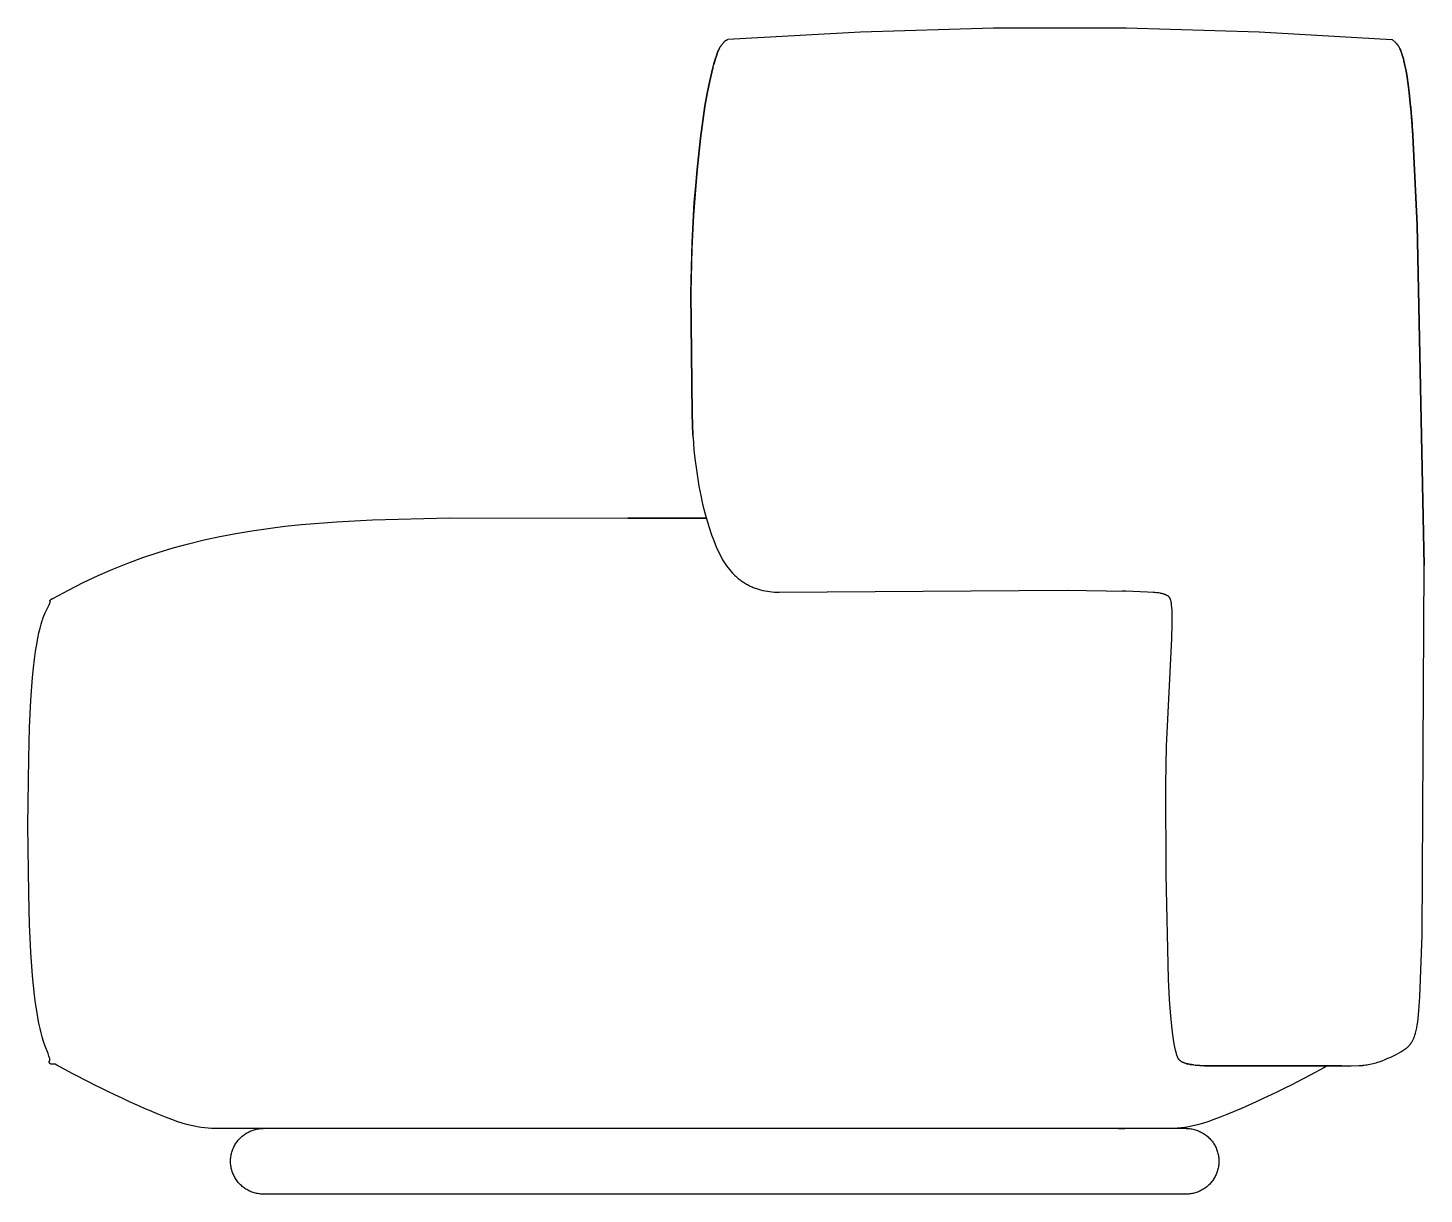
# Model space of a CAD drawing. Header units: centimetres. Extents: x -1250627 to 18037298, y -10106433 to 10878647.
# Drawn here: x 9563447 to 18037298, y -10106433 to -3024656 of the extents above; entities that cross this region are included whole.
import ezdxf

# ---------------------------------------------------------------- set-up
doc = ezdxf.new("R2010")
doc.units = ezdxf.units.CM
doc.header["$LTSCALE"] = 1000
doc.layers.add('Default', color=7, linetype='Continuous', lineweight=25)

# ---------------------------------------------------------------- blocks, each defined once
blk = doc.blocks.new('Gruppo-1')
at = {"layer": 'Default', "color": 7, "lineweight": 25}
for p, q in [((17872231, -3086524), (17872234, -3086524)), ((16395122, -6440264), (16260453, -6435667)), ((16371181, -6439139), (16371180, -6439139)), ((16428886, -6442479), (16395122, -6440264)), ((16439376, -6443424), (16428886, -6442479)), ((16450100, -6444581), (16439376, -6443424)), ((16460846, -6445988), (16450100, -6444581)), ((16471403, -6447685), (16460846, -6445988)), ((16476416, -6448630), (16471403, -6447685)), ((16481429, -6449683), (16476416, -6448630)), ((16485271, -6450576), (16481429, -6449683)), ((16489121, -6451557), (16485271, -6450576)), ((16492957, -6452633), (16489121, -6451557)), ((16496760, -6453813), (16492957, -6452633)), ((16498829, -6454508), (16496760, -6453813)), ((16500894, -6455244), (16498829, -6454508)), ((16502952, -6456023), (16500894, -6455244)), ((16504999, -6456848), (16502952, -6456023)), ((16507028, -6457721), (16504999, -6456848)), ((16509036, -6458644), (16507028, -6457721)), ((16511018, -6459619), (16509036, -6458644)), ((16512969, -6460649), (16511018, -6459619)), ((16514062, -6461260), (16512969, -6460649)), ((16515144, -6461891), (16514062, -6461260)), ((16516214, -6462542), (16515144, -6461891)), ((16517270, -6463213), (16516214, -6462542)), ((16518312, -6463905), (16517270, -6463213)), ((16519337, -6464618), (16518312, -6463905)), ((16520345, -6465351), (16519337, -6464618)), ((16521334, -6466106), (16520345, -6465351)), ((16520842, -6464317), (16520934, -6464398)), ((16522715, -6467223), (16521334, -6466106)), ((16523999, -6468339), (16522715, -6467223)), ((16525187, -6469444), (16523999, -6468339)), ((16526276, -6470529), (16525187, -6469444)), ((16527262, -6471581), (16526276, -6470529)), ((16528118, -6472559), (16527262, -6471581)), ((16528869, -6473470), (16528118, -6472559)), ((16529541, -6474347), (16528869, -6473470)), ((16529941, -6475057), (16529541, -6474347)), ((16529541, -6474347), (16529541, -6474347)), ((16529541, -6474347), (16529541, -6474347)), ((16530335, -6475790), (16529941, -6475057)), ((16530723, -6476547), (16530335, -6475790)), ((16531105, -6477328), (16530723, -6476547)), ((16531852, -6478958), (16531105, -6477328)), ((16532577, -6480682), (16531852, -6478958)), ((16533278, -6482497), (16532577, -6480682)), ((16533958, -6484403), (16533278, -6482497)), ((16534615, -6486399), (16533958, -6484403)), ((16535250, -6488484), (16534615, -6486399)), ((16535864, -6490658), (16535250, -6488484)), ((16536456, -6492920), (16535864, -6490658)), ((16537577, -6497704), (16536456, -6492920)), ((16538614, -6502829), (16537577, -6497704)), ((16539570, -6508290), (16538614, -6502829)), ((16540447, -6514079), (16539570, -6508290)), ((16541245, -6520190), (16540447, -6514079)), ((16542617, -6533353), (16541245, -6520190)), ((16543699, -6547729), (16542617, -6533353)), ((16544506, -6563265), (16543699, -6547729)), ((16545354, -6597616), (16544506, -6563265)), ((16545277, -6635996), (16545354, -6597616)), ((16542813, -6723201), (16545277, -6635996)), ((16510634, -7375991), (16542813, -6723201)), ((16506781, -7608083), (16510634, -7375991)), ((16508893, -8154688), (16506781, -7608083)), ((16521823, -8791204), (16508893, -8154688)), ((16528257, -8914382), (16521823, -8791204)), ((16535865, -9015125), (16528257, -8914382)), ((16544168, -9095594), (16535865, -9015125)), ((16548430, -9128902), (16544168, -9095594)), ((16552687, -9157953), (16548430, -9128902)), ((16556877, -9183016), (16552687, -9157953)), ((16560941, -9204363), (16556877, -9183016)), ((16564819, -9222262), (16560941, -9204363)), ((16568451, -9236986), (16564819, -9222262)), ((16570156, -9243241), (16568451, -9236986)), ((16571778, -9248804), (16570156, -9243241)), ((16573307, -9253707), (16571778, -9248804)), ((16574738, -9257985), (16573307, -9253707)), ((16576063, -9261672), (16574738, -9257985)), ((16577274, -9264802), (16576063, -9261672)), ((16578363, -9267407), (16577274, -9264802)), ((16579323, -9269523), (16578363, -9267407)), ((16580052, -9270890), (16579323, -9269523)), ((16580808, -9272216), (16580052, -9270890)), ((16581514, -9273384), (16580808, -9272216)), ((16582242, -9274519), (16581514, -9273384)), ((16582988, -9275621), (16582242, -9274519)), ((16583752, -9276691), (16582988, -9275621)), ((16584532, -9277729), (16583752, -9276691)), ((16585328, -9278734), (16584532, -9277729)), ((16586137, -9279707), (16585328, -9278734)), ((16586959, -9280648), (16586137, -9279707)), ((16587597, -9281349), (16586959, -9280648)), ((16588244, -9282034), (16587597, -9281349)), ((16589562, -9283359), (16588244, -9282034)), ((16590908, -9284625), (16589562, -9283359)), ((16592278, -9285834), (16590908, -9284625)), ((16593669, -9286986), (16592278, -9285834)), ((16595076, -9288082), (16593669, -9286986)), ((16596494, -9289126), (16595076, -9288082)), ((16597920, -9290117), (16596494, -9289126)), ((16599716, -9291292), (16597920, -9290117)), ((16601542, -9292410), (16599716, -9291292)), ((16603392, -9293473), (16601542, -9292410)), ((16605261, -9294483), (16603392, -9293473)), ((16607144, -9295441), (16605261, -9294483)), ((16609035, -9296349), (16607144, -9295441)), ((16610930, -9297209), (16609035, -9296349)), ((16612822, -9298023), (16610930, -9297209)), ((16615202, -9298986), (16612822, -9298023)), ((16617608, -9299899), (16615202, -9298986)), ((16620035, -9300764), (16617608, -9299899)), ((16622477, -9301582), (16620035, -9300764)), ((16627385, -9303085), (16622477, -9301582)), ((16632283, -9304421), (16627385, -9303085)), ((16639447, -9306129), (16635842, -9305302)), ((16646744, -9307626), (16639447, -9306129)), ((16654062, -9308931), (16646744, -9307626)), ((16661290, -9310059), (16654062, -9308931)), ((16687562, -9313173), (16687558, -9313173)), ((16689198, -9313326), (16689193, -9313326))]:
    blk.add_line(p, q, dxfattribs=at)
at = {"layer": 'Default', "color": 7}
for p, q in [((17880125, -3085782), (17880222, -3085843)), ((17899916, -3103352), (17899829, -3103225)), ((17919747, -3128479), (17922174, -3132771)), ((17922174, -3132771), (17924611, -3137417)), ((17924611, -3137417), (17927145, -3142624)), ((13652790, -3970697), (13661680, -3877322)), ((13661680, -3877322), (13657247, -3924928)), ((13644268, -4074512), (13652790, -3970697)), ((13630716, -4315221), (13644268, -4074512)), ((13623464, -4623934), (13630716, -4315221)), ((13630563, -5357824), (13623464, -4623934)), ((13630563, -5357824), (13635380, -5487400)), ((13635378, -5487373), (13630563, -5357824)), ((16675728, -9311934), (16661290, -9310059)), ((17485697, -9318345), (17464286, -9330509)), ((17710271, -9313258), (17710246, -9313262)), ((17464289, -9330508), (17464280, -9330512))]:
    blk.add_line(p, q, dxfattribs=at)
at = {"layer": 'Default'}
blk.add_line((16631044, -9697859), (10978387, -9697916), dxfattribs=at)
at = {"layer": 'Default', "flags": 128}
for points in [[(13848270, -3083539), (14653387, -3037549), (15459490, -3014605), (16265920, -3014725), (17072016, -3037909), (17877120, -3084138)], [(10983635, -9697916), (10770595, -9697916), (10752041, -9697885), (10733228, -9697667), (10713898, -9697078), (10693794, -9695930), (10672656, -9694037), (10650227, -9691213), (10626248, -9687272), (10600460, -9682028), (10572606, -9675294), (10542427, -9666885), (10509664, -9656614), (10474060, -9644295), (10435494, -9629827), (10394401, -9613453), (10351355, -9595499), (10306930, -9576294), (10261698, -9556164), (10216234, -9535437), (10171110, -9514441), (10126900, -9493503), (10084178, -9472950), (10043516, -9453111), (10005490, -9434311), (9970671, -9416880), (9872206, -9366135), (9775255, -9312552), (9765696, -9307653), (9748182, -9307653), (9741936, -9307653), (9741907, -9307653), (9738753, -9306843), (9738120, -9306528), (9737497, -9306191), (9736887, -9305834), (9736290, -9305455), (9735705, -9305056), (9735135, -9304637), (9734580, -9304199), (9734040, -9303742), (9733516, -9303267), (9733008, -9302774), (9732518, -9302265), (9732045, -9301738), (9731591, -9301196), (9731156, -9300638), (9730740, -9300066), (9730344, -9299479), (9729969, -9298880), (9729614, -9298268), (9729280, -9297644), (9728968, -9297009), (9728829, -9296730), (9728698, -9296455), (9728575, -9296183), (9728461, -9295915), (9728355, -9295650), (9728258, -9295391), (9728170, -9295136), (9728091, -9294886), (9728039, -9294704), (9727992, -9294524), (9727951, -9294348), (9727914, -9294174), (9727883, -9294004), (9727857, -9293836), (9727835, -9293670), (9727819, -9293508), (9727807, -9293348), (9727800, -9293191), (9727797, -9293037), (9727799, -9292885), (9727805, -9292735), (9727816, -9292588), (9727831, -9292444), (9727850, -9292301), (9727873, -9292161), (9727900, -9292024), (9727930, -9291888), (9727965, -9291755), (9728004, -9291624), (9728046, -9291494), (9728091, -9291367), (9728140, -9291242), (9728193, -9291119), (9728249, -9290997), (9728308, -9290878), (9728370, -9290760), (9728435, -9290644), (9728503, -9290529), (9728574, -9290417), (9728648, -9290305), (9728724, -9290196), (9728804, -9290087), (9728885, -9289981), (9728969, -9289875), (9729056, -9289771), (9729145, -9289669), (9729329, -9289467), (9729521, -9289270), (9729721, -9289077), (9729927, -9288888), (9730140, -9288702), (9730358, -9288519), (9730580, -9288339), (9731037, -9287986), (9732215, -9287121), (9732331, -9287031), (9732446, -9286937), (9732503, -9286888), (9732559, -9286837), (9732614, -9286785), (9732668, -9286731), (9732722, -9286675), (9732774, -9286617), (9732826, -9286556), (9732876, -9286493), (9732926, -9286427), (9732974, -9286358), (9733020, -9286287), (9733066, -9286212), (9733110, -9286133), (9733152, -9286052), (9733193, -9285966), (9733232, -9285877), (9733269, -9285784), (9733304, -9285686), (9733338, -9285584), (9733370, -9285478), (9733399, -9285367), (9733426, -9285251), (9733452, -9285129), (9733475, -9285003), (9733495, -9284872), (9733513, -9284734), (9733529, -9284592), (9733542, -9284443), (9733552, -9284288), (9733560, -9284127), (9733565, -9283960), (9733567, -9283786), (9733563, -9283417), (9733546, -9283021), (9733516, -9282595), (9733472, -9282138), (9733415, -9281649), (9733343, -9281127), (9733153, -9279975), (9732897, -9278673), (9732570, -9277210), (9732169, -9275575), (9731688, -9273758), (9730468, -9269532), (9728873, -9264446), (9726865, -9258414), (9721462, -9243171), (9704201, -9197206), (9698605, -9181320), (9692629, -9163016), (9686345, -9141946), (9679827, -9117762), (9673147, -9090117), (9666380, -9058662), (9659598, -9023052), (9652874, -8982937), (9646282, -8937970), (9639895, -8887803), (9628026, -8770481), (9617854, -8628188), (9609867, -8459785), (9604162, -8270695), (9599598, -7858704), (9604162, -7448725), (9609867, -7262149), (9617854, -7097266), (9628027, -6959459), (9633788, -6900394), (9639903, -6847383), (9646299, -6800048), (9652903, -6758011), (9659644, -6720894), (9666448, -6688319), (9673245, -6659906), (9679960, -6635279), (9686522, -6614058), (9689723, -6604606), (9692859, -6595865), (9698898, -6580323), (9704566, -6567052), (9727913, -6517232), (9731827, -6508342), (9733216, -6504999), (9734274, -6502295), (9734690, -6501161), (9735038, -6500160), (9735322, -6499283), (9735546, -6498522), (9735637, -6498182), (9735714, -6497867), (9735780, -6497577), (9735833, -6497311), (9735874, -6497066), (9735905, -6496843), (9735917, -6496739), (9735926, -6496639), (9735932, -6496545), (9735936, -6496455), (9735938, -6496369), (9735938, -6496288), (9735935, -6496211), (9735931, -6496138), (9735924, -6496069), (9735920, -6496035), (9735915, -6496003), (9735911, -6495972), (9735905, -6495941), (9735899, -6495912), (9735893, -6495883), (9735886, -6495855), (9735879, -6495828), (9735871, -6495802), (9735863, -6495776), (9735855, -6495751), (9735846, -6495727), (9735837, -6495704), (9735828, -6495681), (9735818, -6495660), (9735808, -6495638), (9735797, -6495618), (9735786, -6495598), (9735775, -6495579), (9735763, -6495560), (9735752, -6495542), (9735739, -6495524), (9735727, -6495507), (9735714, -6495491), (9735701, -6495475), (9735688, -6495460), (9735675, -6495445), (9735661, -6495430), (9735647, -6495416), (9735633, -6495403), (9735619, -6495390), (9735604, -6495377), (9735589, -6495365), (9735574, -6495353), (9735559, -6495341), (9735544, -6495330), (9735513, -6495308), (9735481, -6495287), (9735449, -6495268), (9735416, -6495249), (9735383, -6495231), (9734716, -6494892), (9734587, -6494821), (9734461, -6494748), (9734338, -6494673), (9734220, -6494595), (9734162, -6494555), (9734106, -6494514), (9734051, -6494473), (9733997, -6494430), (9733945, -6494386), (9733894, -6494342), (9733845, -6494296), (9733798, -6494249), (9733752, -6494201), (9733709, -6494152), (9733687, -6494127), (9733667, -6494101), (9733646, -6494075), (9733627, -6494049), (9733607, -6494023), (9733589, -6493996), (9733571, -6493969), (9733553, -6493942), (9733536, -6493914), (9733519, -6493885), (9733503, -6493857), (9733488, -6493828), (9733473, -6493798), (9733459, -6493769), (9733445, -6493738), (9733432, -6493708), (9733420, -6493677), (9733408, -6493645), (9733397, -6493613), (9733386, -6493581), (9733376, -6493548), (9733367, -6493515), (9733359, -6493482), (9733351, -6493447), (9733344, -6493413), (9733337, -6493378), (9733332, -6493342), (9733327, -6493306), (9733322, -6493270), (9733319, -6493233), (9733316, -6493195), (9733314, -6493157), (9733312, -6493119), (9733312, -6493080), (9733312, -6493040), (9733313, -6493000), (9733315, -6492960), (9733318, -6492918), (9733321, -6492877), (9733325, -6492834), (9733331, -6492792), (9733337, -6492748), (9733351, -6492660), (9733369, -6492569), (9733391, -6492475), (9733416, -6492380), (9733445, -6492282), (9733477, -6492181), (9733514, -6492077), (9733554, -6491971), (9733599, -6491863), (9733647, -6491751), (9733700, -6491637), (9733757, -6491520), (9733818, -6491400), (9733953, -6491151), (9734107, -6490891), (9734278, -6490618), (9734468, -6490333), (9734675, -6490038), (9734897, -6489733), (9735388, -6489100), (9735934, -6488440), (9736529, -6487764), (9737166, -6487077), (9737839, -6486390), (9738542, -6485709), (9739268, -6485042), (9740010, -6484399), (9740763, -6483787), (9741141, -6483495), (9741520, -6483214), (9741898, -6482945), (9742274, -6482689), (9742648, -6482446), (9743019, -6482219), (9743387, -6482007), (9743749, -6481812), (9743929, -6481721), (9744107, -6481635), (9744283, -6481554), (9744458, -6481477), (9744677, -6481387), (9744894, -6481304), (9745111, -6481227), (9745327, -6481156), (9745762, -6481025), (9748219, -6480392), (9748815, -6480220), (9749463, -6480015), (9750169, -6479771), (9750939, -6479481), (9751783, -6479138), (9752705, -6478734), (9753713, -6478263), (9754814, -6477717), (9845074, -6428497), (9935244, -6382667), (10025455, -6340108), (10115834, -6300700), (10206513, -6264325), (10297621, -6230862), (10389287, -6200192), (10481641, -6172196), (10574812, -6146755), (10668931, -6123750), (10764126, -6103061), (10860528, -6084568), (10958265, -6068153), (11057468, -6053696), (11158267, -6041078), (11260790, -6030180), (11471529, -6013064), (11690723, -6001395), (12158622, -5990577), (13241496, -5992297), (13716643, -5992145), (13241496, -5992297)], [(16629747, -10096382), (16471559, -10096382), (11027977, -10096382), (11021039, -10096237), (11014110, -10095851), (11007199, -10095224), (11000314, -10094356), (10993463, -10093250), (10986655, -10091905), (10979898, -10090325), (10973200, -10088510), (10966569, -10086463), (10960014, -10084186), (10953542, -10081682), (10947161, -10078955), (10940878, -10076007), (10934703, -10072842), (10928641, -10069463), (10922700, -10065876), (10916889, -10062084), (10911212, -10058093), (10905678, -10053905), (10900293, -10049528), (10895064, -10044966), (10889997, -10040224), (10885098, -10035309), (10880373, -10030227), (10875828, -10024983), (10871469, -10019584), (10867300, -10014036), (10863326, -10008346), (10859554, -10002522), (10855986, -9996570), (10852628, -9990497), (10849483, -9984311), (10846556, -9978019), (10843849, -9971629), (10841367, -9965149), (10839111, -9958586), (10837086, -9951949), (10835293, -9945245), (10833734, -9938482), (10832412, -9931670), (10831328, -9924816), (10830483, -9917928), (10829879, -9911015), (10829516, -9904085), (10829394, -9897146), (10829514, -9890208), (10829875, -9883278), (10830478, -9876364), (10831320, -9869476), (10832403, -9862621), (10833723, -9855809), (10835280, -9849046), (10837071, -9842342), (10839094, -9835704), (10841348, -9829140), (10843828, -9822659), (10846533, -9816268), (10849459, -9809976), (10852602, -9803789), (10855958, -9797715), (10859524, -9791762), (10863295, -9785936), (10867267, -9780246), (10871435, -9774697), (10875793, -9769297), (10880336, -9764051), (10885060, -9758967), (10889957, -9754051), (10895023, -9749308), (10900251, -9744744), (10905634, -9740366), (10911167, -9736177), (10916843, -9732183), (10922653, -9728390), (10928593, -9724801), (10934654, -9721421), (10940829, -9718255), (10947110, -9715305), (10953490, -9712576), (10959962, -9710070), (10966517, -9707791), (10973147, -9705742), (10979844, -9703926), (10986601, -9702343), (10993408, -9700997), (11000259, -9699888), (11007144, -9699019), (11014055, -9698390), (11020983, -9698002), (11027921, -9697855)], [(16629802, -9697855), (16636740, -9698002), (16643669, -9698390), (16650580, -9699019), (16657465, -9699888), (16664315, -9700997), (16671123, -9702343), (16677880, -9703926), (16684577, -9705742), (16691207, -9707791), (16697762, -9710070), (16704233, -9712576), (16710614, -9715305), (16716895, -9718255), (16723070, -9721421), (16729131, -9724801), (16735070, -9728390), (16740881, -9732183), (16746557, -9736177), (16752089, -9740366), (16757473, -9744744), (16762701, -9749308), (16767767, -9754051), (16772664, -9758967), (16777388, -9764051), (16781931, -9769297), (16786289, -9774697), (16790457, -9780246), (16794428, -9785936), (16798199, -9791762), (16801765, -9797715), (16805122, -9803789), (16808265, -9809976), (16811191, -9816268), (16813895, -9822659), (16816376, -9829140), (16818630, -9835704), (16820653, -9842342), (16822444, -9849046), (16824001, -9855809), (16825321, -9862621), (16826403, -9869476), (16827246, -9876364), (16827849, -9883278), (16828210, -9890208), (16828330, -9897146), (16828208, -9904085), (16827845, -9911015), (16827240, -9917928), (16826396, -9924816), (16825311, -9931670), (16823989, -9938482), (16822431, -9945245), (16820638, -9951949), (16818612, -9958586), (16816357, -9965149), (16813875, -9971629), (16811168, -9978019), (16808241, -9984311), (16805096, -9990497), (16801738, -9996570), (16798170, -10002522), (16794397, -10008346), (16790424, -10014036), (16786255, -10019584), (16781895, -10024983), (16777350, -10030227), (16772626, -10035309), (16767727, -10040224), (16762660, -10044966), (16757430, -10049528), (16752046, -10053905), (16746512, -10058093), (16740835, -10062084), (16735023, -10065876), (16729083, -10069463), (16723021, -10072842), (16716845, -10076007), (16710563, -10078955), (16704182, -10081682), (16697710, -10084186), (16691154, -10086463), (16684524, -10088510), (16677826, -10090325), (16671069, -10091905), (16664261, -10093250), (16657410, -10094356), (16650525, -10095224), (16643614, -10095851), (16636685, -10096237), (16629747, -10096382)]]:
    blk.add_lwpolyline(points, dxfattribs=at)
at = {"layer": 'Default', "color": 7, "flags": 128}
for points in [[(13794530, -3142601), (13796718, -3138370), (13799208, -3133843), (13801847, -3129400), (13804631, -3125047), (13807558, -3120789), (13810624, -3116630), (13813826, -3112574), (13817160, -3108627), (13820623, -3104792), (13824211, -3101073), (13827920, -3097476), (13831746, -3094003), (13835685, -3090658), (13831746, -3094003), (13827920, -3097476), (13824211, -3101073), (13820623, -3104792), (13817160, -3108627), (13813826, -3112574), (13810624, -3116630), (13807558, -3120789), (13804631, -3125047), (13801847, -3129400), (13799208, -3133843), (13796718, -3138370)], [(17899742, -3103140), (17899742, -3103140), (17899742, -3103140)], [(17899742, -3103140), (17899789, -3103183), (17904141, -3107565), (17905469, -3108987), (17906769, -3110429), (17908959, -3112966), (17906769, -3110429), (17905469, -3108987), (17904141, -3107565), (17899789, -3103183)], [(17910343, -3114667), (17911664, -3116361), (17912938, -3118067), (17914180, -3119800), (17915585, -3121845), (17916975, -3123961), (17918359, -3126167), (17919747, -3128479), (17918359, -3126167), (17916975, -3123961), (17915585, -3121845), (17914180, -3119800), (17912938, -3118067), (17911664, -3116361), (17910343, -3114667), (17908959, -3112966)], [(13772526, -3201186), (13777912, -3184264), (13782565, -3170904), (13785058, -3164292), (13787745, -3157589), (13789979, -3152331), (13792333, -3147140), (13794530, -3142601), (13792333, -3147140), (13789979, -3152331), (13787745, -3157589), (13785058, -3164292), (13782565, -3170904), (13777912, -3184264)], [(17927145, -3142624), (17929695, -3148269), (17931703, -3153015), (17934868, -3161054), (17938043, -3169843), (17941226, -3179425), (17944415, -3189843), (17947715, -3201539), (17950995, -3214144), (17957478, -3242182), (17964104, -3275644), (17970492, -3313199), (17976964, -3357489), (17983059, -3406003), (17991953, -3491747), (17992192, -3494341), (17992430, -3496946), (17992668, -3499563), (17992905, -3502192), (17993142, -3504833), (17993299, -3506598), (17993378, -3507486), (17993614, -3510151), (17993849, -3512828), (17994084, -3515516), (17994318, -3518217), (17994551, -3520930), (17994790, -3523725), (17991953, -3491747), (17983059, -3406003), (17976964, -3357489), (17970492, -3313199), (17964104, -3275644), (17957478, -3242182), (17950995, -3214144), (17947715, -3201539), (17944415, -3189843), (17941226, -3179425), (17938043, -3169843), (17934868, -3161054), (17931703, -3153015), (17929695, -3148269)], [(13722271, -3412595), (13738314, -3334999), (13756769, -3257940), (13738314, -3334999), (13722271, -3412595), (13708655, -3490653)], [(13682616, -3683677), (13708655, -3490653), (13682616, -3683677), (13661680, -3877322)], [(13623464, -4623934), (13630716, -4315221), (13643648, -4082953), (13652790, -3970701), (13638909, -4153293), (13629152, -4357074), (13623464, -4623934), (13630563, -5357824)], [(17566766, -9318408), (17566764, -9318410), (17566764, -9318410)]]:
    blk.add_lwpolyline(points, close=True, dxfattribs=at)
at = {"layer": 'Default', "color": 7, "lineweight": 25, "flags": 128}
for points in [[(13835685, -3090658), (13836622, -3089921), (13837582, -3089216), (13838566, -3088543), (13839572, -3087904), (13840599, -3087298), (13841645, -3086728), (13842710, -3086193), (13843792, -3085694), (13844890, -3085231), (13846004, -3084806), (13847131, -3084418), (13848270, -3084068)], [(13657247, -3924928), (13652790, -3970697), (13638909, -4153293), (13629152, -4357074), (13623464, -4623934), (13630563, -5357824), (13635380, -5487400), (13635382, -5487446), (13635516, -5489793), (13635618, -5491545), (13635659, -5492248), (13635806, -5494747), (13635821, -5495004), (13635957, -5497276), (13636026, -5498428), (13636111, -5499820), (13636243, -5501948), (13642112, -5577088), (13647616, -5629288), (13658610, -5713369), (13672315, -5798350), (13683009, -5854027), (13694427, -5906171), (13707469, -5958736), (13719490, -6002025), (13733815, -6048422), (13749204, -6093164), (13762174, -6127537), (13777703, -6165465), (13800893, -6217254), (13800893, -6217254), (13808323, -6230965), (13815998, -6244243), (13823917, -6257090), (13832082, -6269505), (13840492, -6281488), (13849146, -6293039), (13858046, -6304158), (13867190, -6314846), (13876580, -6325102), (13886215, -6334926), (13891124, -6339676), (13896094, -6344318), (13901126, -6348852), (13906219, -6353278), (13911373, -6357596), (13916589, -6361806), (13921865, -6365909), (13927203, -6369903), (13932602, -6373789), (13938063, -6377568), (13943584, -6381238), (13949167, -6384801), (13954812, -6388255), (13960517, -6391602), (13966284, -6394840), (13972112, -6397971), (13978001, -6400994), (13983951, -6403909), (13989963, -6406715), (13996036, -6409414), (14002170, -6412005), (14008365, -6414488), (14014622, -6416863), (14020940, -6419130), (14027319, -6421289), (14033759, -6423340), (14040261, -6425283), (14046824, -6427118), (14060133, -6430465), (14073688, -6433380), (14087488, -6435862), (14101532, -6437913), (14115822, -6439533), (14130356, -6440720), (14145136, -6441476), (14160160, -6441799), (15907222, -6429724), (16260453, -6435667), (16241385, -6435178)], [(16372083, -6438914), (16372087, -6438913), (16372087, -6438914)], [(16635842, -9305302), (16632283, -9304421), (16632283, -9304421), (16635842, -9305302), (16639447, -9306129), (16646744, -9307626), (16654062, -9308931), (16661290, -9310059), (16675728, -9311934), (16685983, -9313021)], [(16218138, -9697916), (16241826, -9697916), (16256909, -9697916)]]:
    blk.add_lwpolyline(points, dxfattribs=at)
at = {"layer": 'Default', "color": 7, "flags": 128}
for points in [[(17877120, -3084138), (17880222, -3085843), (17899742, -3103139)], [(13756769, -3257940), (13756769, -3257940), (13767622, -3217789), (13772526, -3201186), (13762281, -3237018)], [(17573721, -9318415), (16757243, -9317220), (16713078, -9315180), (16685983, -9313021), (16713078, -9315180), (16739858, -9316581), (16808855, -9318278), (17630561, -9317769), (17677745, -9316239), (17687994, -9315648), (17697029, -9314960), (17700999, -9314577), (17704554, -9314166), (17707657, -9313727), (17709027, -9313496), (17710270, -9313258), (17719005, -9312280), (17727847, -9311029), (17736780, -9309516), (17745790, -9307756), (17754860, -9305761), (17763977, -9303543), (17773124, -9301116), (17782286, -9298491), (17791449, -9295683), (17800596, -9292704), (17818784, -9286283), (17836728, -9279330), (17854307, -9271948), (17871399, -9264239), (17887881, -9256306), (17903631, -9248251), (17918529, -9240176), (17932451, -9232183), (17945275, -9224375), (17956881, -9216854), (17962188, -9213233), (17967145, -9209722), (17967704, -9209310), (17968036, -9209053), (17968432, -9208734), (17969500, -9207829), (17971081, -9206428), (17974797, -9202985), (17978354, -9199472), (17981836, -9195798), (17985159, -9192042), (17986795, -9190093), (17988399, -9188111), (17989972, -9186094), (17991514, -9184042), (17993026, -9181955), (17994518, -9179815), (17995989, -9177622), (17997439, -9175374), (17999403, -9172185), (18001362, -9168821), (18003313, -9165272), (18005252, -9161527), (18007177, -9157577), (18009084, -9153410), (18010969, -9149018), (18012829, -9144389), (18015035, -9138472), (18017229, -9132075), (18019255, -9125654), (18021233, -9118845), (18023165, -9111603), (18025055, -9103883), (18026861, -9095844), (18028568, -9087565), (18031713, -9070283), (18034746, -9050541), (18037360, -9030488), (18042154, -8983719), (18048088, -8898815), (18061126, -8523708), (18073449, -6280023), (18030675, -4212328), (18005358, -3667700), (17994790, -3523725), (17995711, -3534674), (17996630, -3545883), (17997540, -3557279), (17998441, -3568858), (17999335, -3580617), (18000219, -3592553), (18001096, -3604662), (18001965, -3616942), (18002825, -3629388), (18003677, -3641999), (18004522, -3654771), (18005358, -3667700), (18030675, -4212328), (18073449, -6280023)], [(13635319, -5486280), (13635380, -5487400), (13635382, -5487446)], [(17464280, -9330512), (17464289, -9330508), (17382981, -9374656), (17300668, -9416880), (17265850, -9434311), (17227823, -9453111), (17187162, -9472950), (17144440, -9493503), (17100230, -9514441), (17055106, -9535437), (17009641, -9556164), (16964410, -9576294), (16919984, -9595499), (16876938, -9613453), (16835846, -9629827), (16797280, -9644295), (16761675, -9656614), (16728913, -9666885), (16698733, -9675294), (16670879, -9682028), (16645092, -9687272), (16621112, -9691213), (16598683, -9694037), (16577546, -9695930), (16557441, -9697078), (16538112, -9697667), (16519299, -9697885), (16500744, -9697916), (16263541, -9697916)]]:
    blk.add_lwpolyline(points, dxfattribs=at)

msp = doc.modelspace()

# ---------------------------------------------------------------- block references
at = {"layer": 'Default', "color": 7, "transparency": 33554687}
msp.add_blockref('Gruppo-1', (-36151, -10051), dxfattribs=at)

doc.saveas('drawing.dxf')
